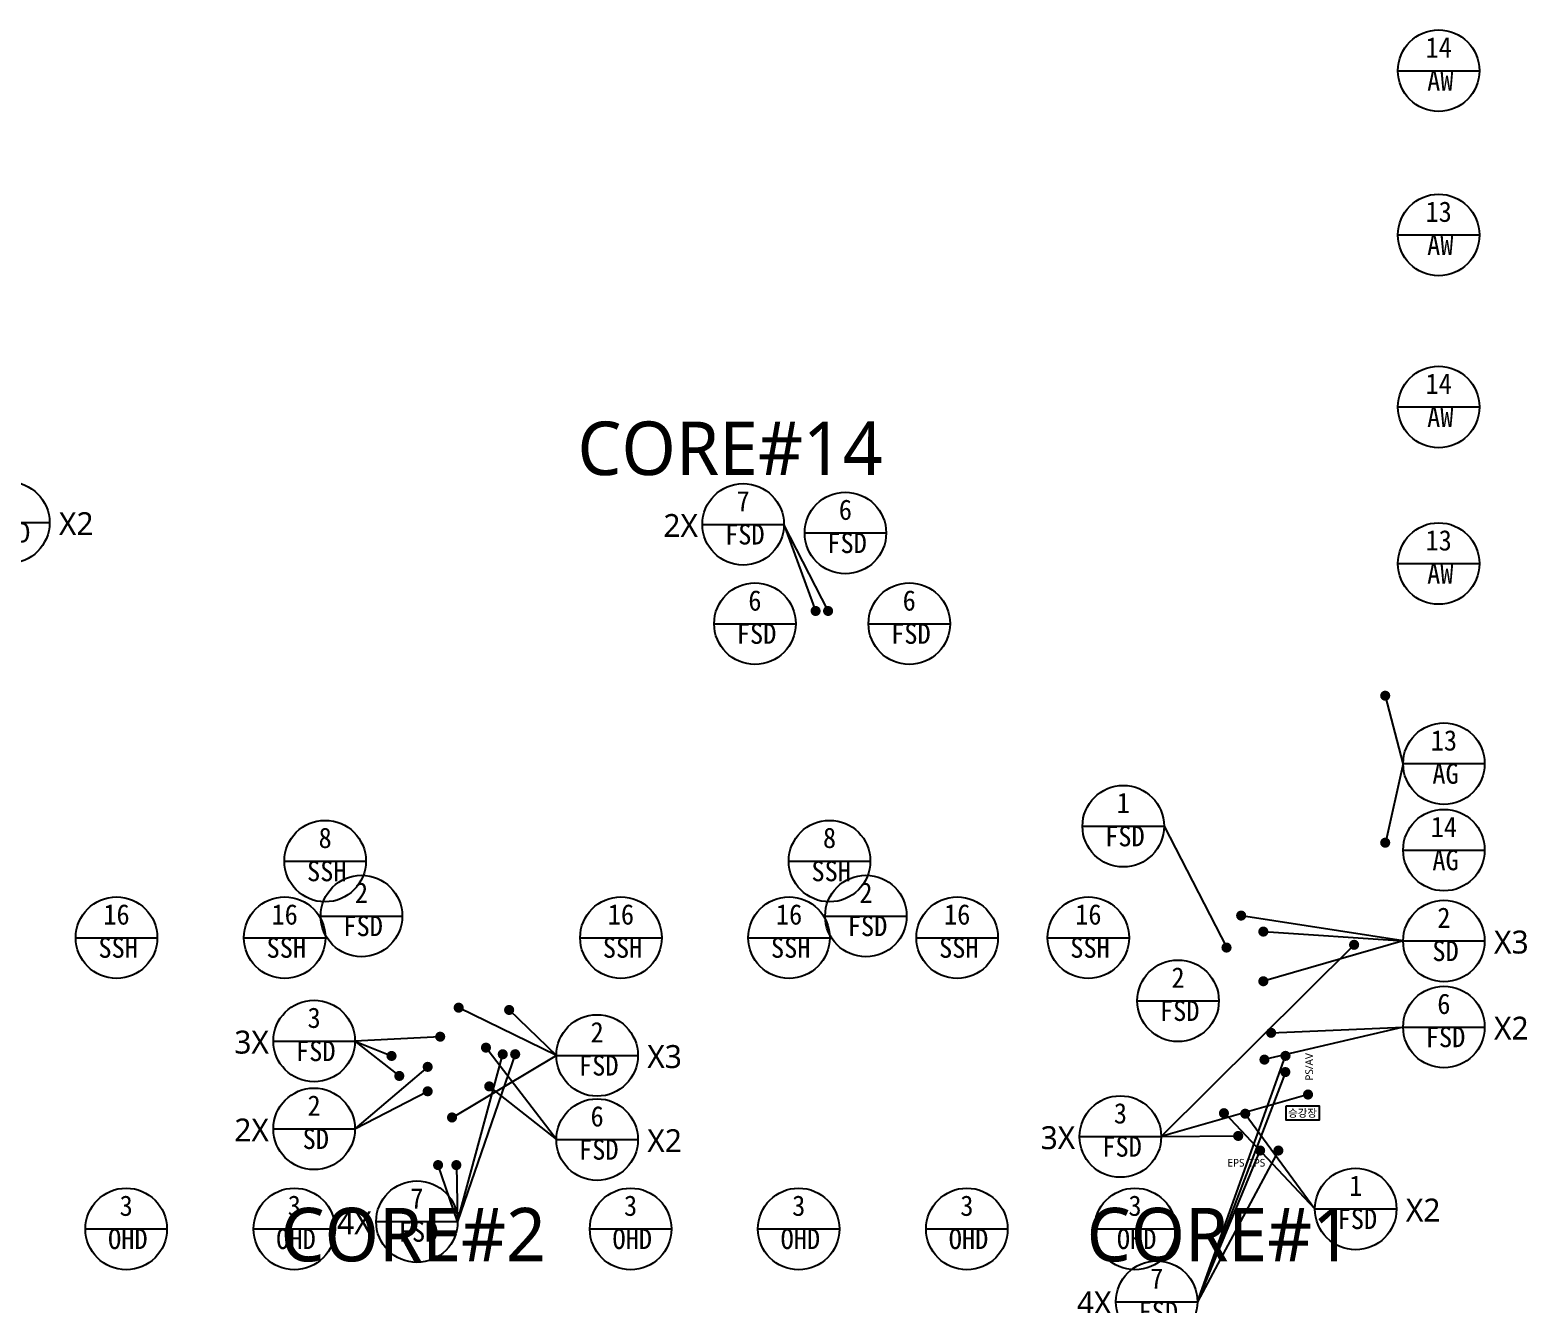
# Model space of a CAD drawing. Header units: millimetres. Extents: x 3479419 to 5579419, y 522746 to 3162891.
# Drawn here: x 4954080 to 5052026, y 2434499 to 2517854 of the extents above; entities that cross this region are included whole.
import ezdxf
from ezdxf.enums import TextEntityAlignment as Align

# ---------------------------------------------------------------- set-up
doc = ezdxf.new("R2010")
doc.units = ezdxf.units.MM
doc.layers.get('Defpoints').update_dxf_attribs({"color": 140})
for name, color, linetype, lineweight in [('A-MKXX-SYMB', 7, 'Continuous', 25), ('A-XXXX-SYMB', 7, 'Continuous', 25), ('A-XXXX-TXT2', 3, 'Continuous', 25)]:
    doc.layers.add(name, color=color, linetype=linetype, lineweight=lineweight)
doc.layers.add('AA-SYMB', color=1, linetype='Continuous')
doc.styles.add('XR-평면도$0$맑은 고딕', font='malgun.ttf')
doc.styles.add('돋움', font='')
doc.styles.add('돋음', font='')
doc.styles.add('맑은 고딕', font='malgun.ttf')
doc.styles.add('맑은고딕', font='malgun.ttf')
doc.styles.get('돋움').set_extended_font_data('DotumChe')
doc.styles.get('돋음').set_extended_font_data('Dotum')

# ---------------------------------------------------------------- blocks, each defined once
blk = doc.blocks.new('WINSYMBOL-flat-1')
at = {"layer": 'AA-SYMB', "color": 3}
blk.add_line((-1440, 0), (1440, 0), dxfattribs=at)
blk.add_circle((0, 0), 1440, dxfattribs=at)
at = {"layer": 'AA-SYMB', "style": '돋음'}
blk.add_attdef('0', text='', height=720, dxfattribs=at).set_placement((0, 246), align=Align.CENTER)
at = {"layer": 'AA-SYMB', "style": '돋음', "width": 0.95}
blk.add_attdef('FSD', text='', height=720, dxfattribs=at).set_placement((59, -927), align=Align.CENTER)
blk = doc.blocks.new('글_승강장')
at = {"layer": 'A-XXXX-TXT2', "color": 0, "ltscale": 100}
blk.add_lwpolyline([(-1100, 450), (-1100, -450), (1100, -450), (1100, 450)], close=True, dxfattribs=at)
at = {"layer": 'A-XXXX-TXT2', "ltscale": 100, "style": 'XR-평면도$0$맑은 고딕'}
blk.add_text('승강장', height=500, dxfattribs=at).set_placement((0, 0), align=Align.MIDDLE_CENTER)
blk = doc.blocks.new('A$C425F3A2A')
at = {"layer": 'Defpoints', "style": '맑은고딕'}
for s, p in [('CORE#14', (270451, 196412)), ('CORE#2', (248418, 144972)), ('CORE#1', (301154, 144972))]:
    blk.add_text(s, height=3500, dxfattribs=at).set_placement(p, align=Align.BOTTOM_RIGHT)
blk = doc.blocks.new('fsd7')
at = {"layer": 'A-MKXX-SYMB'}
h = blk.add_hatch(color=256, dxfattribs=at)
edge = h.paths.add_edge_path()
edge.add_arc((266063, 188571), 333, 0, 360, ccw=False)
h = blk.add_hatch(color=256, dxfattribs=at)
edge = h.paths.add_edge_path()
edge.add_arc((266878, 188571), 333, 0, 360, ccw=False)
h = blk.add_hatch(color=256, dxfattribs=at)
edge = h.paths.add_edge_path()
edge.add_arc((245593, 159571), 333, 0, 360)
h = blk.add_hatch(color=256, dxfattribs=at)
edge = h.paths.add_edge_path()
edge.add_arc((246408, 159571), 333, 0, 360)
h = blk.add_hatch(color=256, dxfattribs=at)
edge = h.paths.add_edge_path()
edge.add_arc((296803, 159466), 333, 0, 360)
h = blk.add_hatch(color=256, dxfattribs=at)
edge = h.paths.add_edge_path()
edge.add_arc((296793, 158406), 333, 0, 360)
h = blk.add_hatch(color=256, dxfattribs=at)
edge = h.paths.add_edge_path()
edge.add_arc((295143, 153271), 333, 0, 360)
h = blk.add_hatch(color=256, dxfattribs=at)
edge = h.paths.add_edge_path()
edge.add_arc((296338, 153271), 333, 0, 360)
h = blk.add_hatch(color=256, dxfattribs=at)
edge = h.paths.add_edge_path()
edge.add_arc((241363, 152321), 333, 0, 360)
h = blk.add_hatch(color=256, dxfattribs=at)
edge = h.paths.add_edge_path()
edge.add_arc((242558, 152321), 333, 0, 360)
at = {"layer": 'A-XXXX-SYMB'}
for points in [[(266878, 188571), (263989, 194236), (266063, 188571)], [(246408, 159571), (242644, 148621), (245593, 159571)], [(296793, 158406), (291045, 143379), (296803, 159466)], [(296338, 153271), (291045, 143379), (295143, 153271)], [(242558, 152321), (242644, 148621), (241363, 152321)]]:
    blk.add_lwpolyline(points, dxfattribs=at)
ref = blk.add_blockref('WINSYMBOL-flat-1', (213278, 194355), dxfattribs=dict(xscale=1.851851851790402, yscale=1.851851851790402, zscale=1.851851851790402))
ref.add_attrib('0', '7', dxfattribs={"layer": 'AA-SYMB', "color": 3, "height": 1333, "style": '돋움'}).set_placement((213278, 194811), align=Align.BOTTOM_CENTER)
ref.add_attrib('FSD', 'FSD', dxfattribs={"layer": 'AA-SYMB', "color": 3, "height": 1333.3, "style": '돋움'}).set_placement((213386, 192639), align=Align.BOTTOM_CENTER)
ref = blk.add_blockref('WINSYMBOL-flat-1', (261322, 194236), dxfattribs=dict(xscale=1.851851851790402, yscale=1.851851851790402, zscale=1.851851851790402))
ref.add_attrib('0', '7', dxfattribs={"layer": 'AA-SYMB', "color": 3, "height": 1333, "style": '돋움'}).set_placement((261322, 194691), align=Align.BOTTOM_CENTER)
ref.add_attrib('FSD', 'FSD', dxfattribs={"layer": 'AA-SYMB', "color": 3, "height": 1333.3, "style": '돋움'}).set_placement((261431, 192519), align=Align.BOTTOM_CENTER)
ref = blk.add_blockref('WINSYMBOL-flat-1', (239977, 148621), dxfattribs=dict(xscale=1.851851851790402, yscale=1.851851851790402, zscale=1.851851851790402))
ref.add_attrib('0', '7', dxfattribs={"layer": 'AA-SYMB', "color": 3, "height": 1333, "style": '돋움'}).set_placement((239977, 149076), align=Align.BOTTOM_CENTER)
ref.add_attrib('FSD', 'FSD', dxfattribs={"layer": 'AA-SYMB', "color": 3, "height": 1333.3, "style": '돋움'}).set_placement((240086, 146904), align=Align.BOTTOM_CENTER)
ref = blk.add_blockref('WINSYMBOL-flat-1', (288378, 143379), dxfattribs=dict(xscale=1.851851851790402, yscale=1.851851851790402, zscale=1.851851851790402))
ref.add_attrib('0', '7', dxfattribs={"layer": 'AA-SYMB', "color": 3, "height": 1333, "style": '돋움'}).set_placement((288378, 143835), align=Align.BOTTOM_CENTER)
ref.add_attrib('FSD', 'FSD', dxfattribs={"layer": 'AA-SYMB', "color": 3, "height": 1333.3, "style": '돋움'}).set_placement((288487, 141662), align=Align.BOTTOM_CENTER)
at = {"layer": 'A-XXXX-TXT2', "style": '맑은고딕'}
for s, p in [('X2', (217689, 193533)), ('2X', (257234, 193413)), ('4X', (235889, 147798)), ('4X', (284290, 142556))]:
    blk.add_text(s, height=1500, dxfattribs=at).set_placement(p, align=Align.CENTER)

msp = doc.modelspace()

# ---------------------------------------------------------------- hatches: boundary and pattern name
at = {"layer": 'A-MKXX-SYMB'}
h = msp.add_hatch(color=256, dxfattribs=at)
edge = h.paths.add_edge_path()
edge.add_arc((5042747.2, 2474298.2), 333.3, 0, 360)
h = msp.add_hatch(color=256, dxfattribs=at)
edge = h.paths.add_edge_path()
edge.add_arc((5042747.2, 2464681.2), 333.3, 0, 360)
h = msp.add_hatch(color=256, dxfattribs=at)
edge = h.paths.add_edge_path()
edge.add_arc((5033321.1, 2459911.9), 333.3, 0, 360)
h = msp.add_hatch(color=256, dxfattribs=at)
edge = h.paths.add_edge_path()
edge.add_arc((5034772.9, 2458865.2), 333.3, 0, 360)
h = msp.add_hatch(color=256, dxfattribs=at)
edge = h.paths.add_edge_path()
edge.add_arc((5032365.3, 2457819.7), 333.3, 0, 360)
h = msp.add_hatch(color=256, dxfattribs=at)
edge = h.paths.add_edge_path()
edge.add_arc((5040711.8, 2458001.2), 333.3, 0, 360)
h = msp.add_hatch(color=256, dxfattribs=at)
edge = h.paths.add_edge_path()
edge.add_arc((5034772.9, 2455617.3), 333.3, 0, 360)
h = msp.add_hatch(color=256, dxfattribs=at)
edge = h.paths.add_edge_path()
edge.add_arc((4982129.3, 2453888.8), 333.3, 0, 360)
h = msp.add_hatch(color=256, dxfattribs=at)
edge = h.paths.add_edge_path()
edge.add_arc((4985431.1, 2453738.8), 333.3, 0, 360)
h = msp.add_hatch(color=256, dxfattribs=at)
edge = h.paths.add_edge_path()
edge.add_arc((5035279.3, 2452243.7), 333.3, 0, 360)
h = msp.add_hatch(color=256, dxfattribs=at)
edge = h.paths.add_edge_path()
edge.add_arc((4980921.8, 2451991.2), 333.3, 0, 360)
h = msp.add_hatch(color=256, dxfattribs=at)
edge = h.paths.add_edge_path()
edge.add_arc((4983914.3, 2451273.8), 333.3, 0, 360)
h = msp.add_hatch(color=256, dxfattribs=at)
edge = h.paths.add_edge_path()
edge.add_arc((4977736.8, 2450731.2), 333.3, 0, 360)
h = msp.add_hatch(color=256, dxfattribs=at)
edge = h.paths.add_edge_path()
edge.add_arc((5034844.3, 2450488.8), 333.3, 0, 360)
h = msp.add_hatch(color=256, dxfattribs=at)
edge = h.paths.add_edge_path()
edge.add_arc((4978244.9, 2449422), 333.3, 0, 360)
h = msp.add_hatch(color=256, dxfattribs=at)
edge = h.paths.add_edge_path()
edge.add_arc((4980100.8, 2450015.2), 333.3, 0, 360)
h = msp.add_hatch(color=256, dxfattribs=at)
edge = h.paths.add_edge_path()
edge.add_arc((4980100.8, 2448417.3), 333.3, 0, 360)
h = msp.add_hatch(color=256, dxfattribs=at)
edge = h.paths.add_edge_path()
edge.add_arc((4984129.3, 2448738.8), 333.3, 0, 360)
h = msp.add_hatch(color=256, dxfattribs=at)
edge = h.paths.add_edge_path()
edge.add_arc((5037696.4, 2448206.8), 333.3, 0, 360)
h = msp.add_hatch(color=256, dxfattribs=at)
edge = h.paths.add_edge_path()
edge.add_arc((4981694.3, 2446706.5), 333.3, 0, 360)
h = msp.add_hatch(color=256, dxfattribs=at)
edge = h.paths.add_edge_path()
edge.add_arc((5032195.3, 2446985), 333.3, 0, 360)
h = msp.add_hatch(color=256, dxfattribs=at)
edge = h.paths.add_edge_path()
edge.add_arc((5033589, 2446952.6), 333.3, 0, 360)
h = msp.add_hatch(color=256, dxfattribs=at)
edge = h.paths.add_edge_path()
edge.add_arc((5033128.1, 2445497), 333.3, 0, 360)

# ---------------------------------------------------------------- linework, layer by layer
at = {"layer": 'A-XXXX-SYMB'}
for p, q in [((5043918.6, 2469854.2), (5042761.8, 2474288.6)), ((5043918.6, 2469854.2), (5042761.8, 2464671.6)), ((5028274, 2465761.8), (5032379.9, 2457810.1)), ((5043918.6, 2458253.7), (5033335.8, 2459902.3)), ((5037696.4, 2448206.8), (5028089.6, 2445457.1)), ((5032262.7, 2446985), (5038151.4, 2440721.2)), ((5033589, 2446952.6), (5038151.4, 2440721.2))]:
    msp.add_line(p, q, dxfattribs=at)
for points in [[(5034772.9, 2458865.2), (5043918.6, 2458253.7), (5034772.9, 2455617.3)], [(5040711.8, 2458001.2), (5028089.6, 2445457.1), (5033128.1, 2445497)], [(4985431.1, 2453738.8), (4988521.8, 2450763.7), (4981711.8, 2446689.4)], [(4988521.8, 2450763.7), (4982129.3, 2453888.8)], [(5035279.3, 2452243.7), (5043918.6, 2452620.9), (5034844.3, 2450488.8)], [(4980921.8, 2451991.2), (4975338.4, 2451707.7), (4978244.9, 2449422)], [(4975338.4, 2451707.7), (4977736.8, 2450731.2)], [(4984129.3, 2448738.8), (4988521.8, 2445259.2), (4983914.3, 2451273.8)], [(4980100.8, 2450015.2), (4975338.4, 2445960.2), (4980100.8, 2448417.3)]]:
    msp.add_lwpolyline(points, dxfattribs=at)

# ---------------------------------------------------------------- block references
for name, p in [('fsd7', (4739418.8, 2291270.6)), ('글_승강장', (5037336.8, 2446991.2))]:
    msp.add_blockref(name, p)
ref = msp.add_blockref('WINSYMBOL-flat-1', (5046242.6, 2515187.5), dxfattribs=dict(xscale=1.851851851790402, yscale=1.851851851790402, zscale=1.851851851790402))
ref.add_attrib('0', '14', dxfattribs={"layer": 'AA-SYMB', "color": 3, "height": 1333.33, "style": '돋움'}).set_placement((5046242.6, 2515643.2), align=Align.BOTTOM_CENTER)
ref.add_attrib('FSD', 'AW', dxfattribs={"layer": 'AA-SYMB', "color": 3, "height": 1333.33, "style": '돋움'}).set_placement((5046351, 2513470.8), align=Align.BOTTOM_CENTER)
ref = msp.add_blockref('WINSYMBOL-flat-1', (5046242.6, 2504443.4), dxfattribs=dict(xscale=1.851851851790402, yscale=1.851851851790402, zscale=1.851851851790402))
ref.add_attrib('0', '13', dxfattribs={"layer": 'AA-SYMB', "color": 3, "height": 1333.33, "style": '돋움'}).set_placement((5046242.6, 2504899), align=Align.BOTTOM_CENTER)
ref.add_attrib('FSD', 'AW', dxfattribs={"layer": 'AA-SYMB', "color": 3, "height": 1333.33, "style": '돋움'}).set_placement((5046351, 2502726.6), align=Align.BOTTOM_CENTER)
ref = msp.add_blockref('WINSYMBOL-flat-1', (5046242.6, 2493187.5), dxfattribs=dict(xscale=1.851851851790402, yscale=1.851851851790402, zscale=1.851851851790402))
ref.add_attrib('0', '14', dxfattribs={"layer": 'AA-SYMB', "color": 3, "height": 1333.33, "style": '돋움'}).set_placement((5046242.6, 2493643.2), align=Align.BOTTOM_CENTER)
ref.add_attrib('FSD', 'AW', dxfattribs={"layer": 'AA-SYMB', "color": 3, "height": 1333.33, "style": '돋움'}).set_placement((5046351, 2491470.8), align=Align.BOTTOM_CENTER)
ref = msp.add_blockref('WINSYMBOL-flat-1', (5007431.6, 2484946.1), dxfattribs=dict(xscale=1.851851851790402, yscale=1.851851851790402, zscale=1.851851851790402))
ref.add_attrib('0', '6', dxfattribs={"layer": 'AA-SYMB', "color": 3, "height": 1333.3, "style": '돋움'}).set_placement((5007431.6, 2485401.7), align=Align.BOTTOM_CENTER)
ref.add_attrib('FSD', 'FSD', dxfattribs={"layer": 'AA-SYMB', "color": 3, "height": 1333.33, "style": '돋움'}).set_placement((5007540.1, 2483229.3), align=Align.BOTTOM_CENTER)
ref = msp.add_blockref('WINSYMBOL-flat-1', (5046242.6, 2482942.9), dxfattribs=dict(xscale=1.851851851790402, yscale=1.851851851790402, zscale=1.851851851790402))
ref.add_attrib('0', '13', dxfattribs={"layer": 'AA-SYMB', "color": 3, "height": 1333.33, "style": '돋움'}).set_placement((5046242.6, 2483398.5), align=Align.BOTTOM_CENTER)
ref.add_attrib('FSD', 'AW', dxfattribs={"layer": 'AA-SYMB', "color": 3, "height": 1333.33, "style": '돋움'}).set_placement((5046351, 2481226.1), align=Align.BOTTOM_CENTER)
ref = msp.add_blockref('WINSYMBOL-flat-1', (5001510.3, 2479009.3), dxfattribs=dict(xscale=1.851851851790402, yscale=1.851851851790402, zscale=1.851851851790402))
ref.add_attrib('0', '6', dxfattribs={"layer": 'AA-SYMB', "color": 3, "height": 1333.3, "style": '돋움'}).set_placement((5001510.3, 2479464.9), align=Align.BOTTOM_CENTER)
ref.add_attrib('FSD', 'FSD', dxfattribs={"layer": 'AA-SYMB', "color": 3, "height": 1333.33, "style": '돋움'}).set_placement((5001618.8, 2477292.5), align=Align.BOTTOM_CENTER)
ref = msp.add_blockref('WINSYMBOL-flat-1', (5011607, 2479009.3), dxfattribs=dict(xscale=1.851851851790402, yscale=1.851851851790402, zscale=1.851851851790402))
ref.add_attrib('0', '6', dxfattribs={"layer": 'AA-SYMB', "color": 3, "height": 1333.3, "style": '돋움'}).set_placement((5011607, 2479464.9), align=Align.BOTTOM_CENTER)
ref.add_attrib('FSD', 'FSD', dxfattribs={"layer": 'AA-SYMB', "color": 3, "height": 1333.33, "style": '돋움'}).set_placement((5011715.4, 2477292.5), align=Align.BOTTOM_CENTER)
ref = msp.add_blockref('WINSYMBOL-flat-1', (5046585.2, 2469854.2), dxfattribs=dict(xscale=1.851851851790402, yscale=1.851851851790402, zscale=1.851851851790402))
ref.add_attrib('0', '13', dxfattribs={"layer": 'AA-SYMB', "color": 3, "height": 1333.33, "style": '돋움'}).set_placement((5046585.2, 2470309.9), align=Align.BOTTOM_CENTER)
ref.add_attrib('FSD', 'AG', dxfattribs={"layer": 'AA-SYMB', "color": 3, "height": 1333.33, "style": '돋움'}).set_placement((5046693.7, 2468137.5), align=Align.BOTTOM_CENTER)
ref = msp.add_blockref('WINSYMBOL-flat-1', (5025607.3, 2465761.8), dxfattribs=dict(xscale=1.851851851790402, yscale=1.851851851790402, zscale=1.851851851790402))
ref.add_attrib('0', '1', dxfattribs={"layer": 'AA-SYMB', "color": 3, "height": 1333.3, "style": '돋움'}).set_placement((5025607.3, 2466217.5), align=Align.BOTTOM_CENTER)
ref.add_attrib('FSD', 'FSD', dxfattribs={"layer": 'AA-SYMB', "color": 3, "height": 1333.33, "style": '돋움'}).set_placement((5025715.8, 2464045.1), align=Align.BOTTOM_CENTER)
ref = msp.add_blockref('WINSYMBOL-flat-1', (5046585.2, 2464197.1), dxfattribs=dict(xscale=1.851851851790402, yscale=1.851851851790402, zscale=1.851851851790402))
ref.add_attrib('0', '14', dxfattribs={"layer": 'AA-SYMB', "color": 3, "height": 1333.33, "style": '돋움'}).set_placement((5046585.2, 2464652.7), align=Align.BOTTOM_CENTER)
ref.add_attrib('FSD', 'AG', dxfattribs={"layer": 'AA-SYMB', "color": 3, "height": 1333.33, "style": '돋움'}).set_placement((5046693.7, 2462480.3), align=Align.BOTTOM_CENTER)
ref = msp.add_blockref('WINSYMBOL-flat-1', (4973392.5, 2463477.7), dxfattribs=dict(xscale=1.851851851790402, yscale=1.851851851790402, zscale=1.851851851790402))
ref.add_attrib('0', '8', dxfattribs={"layer": 'AA-SYMB', "color": 3, "height": 1333.3, "style": '돋움'}).set_placement((4973392.5, 2463933.3), align=Align.BOTTOM_CENTER)
ref.add_attrib('FSD', 'SSH', dxfattribs={"layer": 'AA-SYMB', "color": 3, "height": 1333.33, "style": '돋움'}).set_placement((4973500.9, 2461760.9), align=Align.BOTTOM_CENTER)
ref = msp.add_blockref('WINSYMBOL-flat-1', (5006392.5, 2463477.7), dxfattribs=dict(xscale=1.851851851790402, yscale=1.851851851790402, zscale=1.851851851790402))
ref.add_attrib('0', '8', dxfattribs={"layer": 'AA-SYMB', "color": 3, "height": 1333.3, "style": '돋움'}).set_placement((5006392.5, 2463933.3), align=Align.BOTTOM_CENTER)
ref.add_attrib('FSD', 'SSH', dxfattribs={"layer": 'AA-SYMB', "color": 3, "height": 1333.33, "style": '돋움'}).set_placement((5006500.9, 2461760.9), align=Align.BOTTOM_CENTER)
ref = msp.add_blockref('WINSYMBOL-flat-1', (4975769.9, 2459885.9), dxfattribs=dict(xscale=1.851851851790402, yscale=1.851851851790402, zscale=1.851851851790402))
ref.add_attrib('0', '2', dxfattribs={"layer": 'AA-SYMB', "color": 3, "height": 1333.3, "style": '돋움'}).set_placement((4975769.9, 2460341.5), align=Align.BOTTOM_CENTER)
ref.add_attrib('FSD', 'FSD', dxfattribs={"layer": 'AA-SYMB', "color": 3, "height": 1333.33, "style": '돋움'}).set_placement((4975878.3, 2458169.1), align=Align.BOTTOM_CENTER)
ref = msp.add_blockref('WINSYMBOL-flat-1', (5008769.9, 2459885.9), dxfattribs=dict(xscale=1.851851851790402, yscale=1.851851851790402, zscale=1.851851851790402))
ref.add_attrib('0', '2', dxfattribs={"layer": 'AA-SYMB', "color": 3, "height": 1333.3, "style": '돋움'}).set_placement((5008769.9, 2460341.5), align=Align.BOTTOM_CENTER)
ref.add_attrib('FSD', 'FSD', dxfattribs={"layer": 'AA-SYMB', "color": 3, "height": 1333.33, "style": '돋움'}).set_placement((5008878.3, 2458169.1), align=Align.BOTTOM_CENTER)
ref = msp.add_blockref('WINSYMBOL-flat-1', (4959743.4, 2458468.7), dxfattribs=dict(xscale=1.851851851790402, yscale=1.851851851790402, zscale=1.851851851790402))
ref.add_attrib('0', '16', dxfattribs={"layer": 'AA-SYMB', "color": 3, "height": 1333.33, "style": '돋움'}).set_placement((4959743.4, 2458924.3), align=Align.BOTTOM_CENTER)
ref.add_attrib('FSD', 'SSH', dxfattribs={"layer": 'AA-SYMB', "color": 3, "height": 1333.33, "style": '돋움'}).set_placement((4959851.8, 2456751.9), align=Align.BOTTOM_CENTER)
ref = msp.add_blockref('WINSYMBOL-flat-1', (4970743.4, 2458468.7), dxfattribs=dict(xscale=1.851851851790402, yscale=1.851851851790402, zscale=1.851851851790402))
ref.add_attrib('0', '16', dxfattribs={"layer": 'AA-SYMB', "color": 3, "height": 1333.33, "style": '돋움'}).set_placement((4970743.4, 2458924.3), align=Align.BOTTOM_CENTER)
ref.add_attrib('FSD', 'SSH', dxfattribs={"layer": 'AA-SYMB', "color": 3, "height": 1333.33, "style": '돋움'}).set_placement((4970851.8, 2456751.9), align=Align.BOTTOM_CENTER)
ref = msp.add_blockref('WINSYMBOL-flat-1', (4992743.4, 2458468.7), dxfattribs=dict(xscale=1.851851851790402, yscale=1.851851851790402, zscale=1.851851851790402))
ref.add_attrib('0', '16', dxfattribs={"layer": 'AA-SYMB', "color": 3, "height": 1333.33, "style": '돋움'}).set_placement((4992743.4, 2458924.3), align=Align.BOTTOM_CENTER)
ref.add_attrib('FSD', 'SSH', dxfattribs={"layer": 'AA-SYMB', "color": 3, "height": 1333.33, "style": '돋움'}).set_placement((4992851.8, 2456751.9), align=Align.BOTTOM_CENTER)
ref = msp.add_blockref('WINSYMBOL-flat-1', (5003743.4, 2458468.7), dxfattribs=dict(xscale=1.851851851790402, yscale=1.851851851790402, zscale=1.851851851790402))
ref.add_attrib('0', '16', dxfattribs={"layer": 'AA-SYMB', "color": 3, "height": 1333.33, "style": '돋움'}).set_placement((5003743.4, 2458924.3), align=Align.BOTTOM_CENTER)
ref.add_attrib('FSD', 'SSH', dxfattribs={"layer": 'AA-SYMB', "color": 3, "height": 1333.33, "style": '돋움'}).set_placement((5003851.8, 2456751.9), align=Align.BOTTOM_CENTER)
ref = msp.add_blockref('WINSYMBOL-flat-1', (5014743.4, 2458468.7), dxfattribs=dict(xscale=1.851851851790402, yscale=1.851851851790402, zscale=1.851851851790402))
ref.add_attrib('0', '16', dxfattribs={"layer": 'AA-SYMB', "color": 3, "height": 1333.33, "style": '돋움'}).set_placement((5014743.4, 2458924.3), align=Align.BOTTOM_CENTER)
ref.add_attrib('FSD', 'SSH', dxfattribs={"layer": 'AA-SYMB', "color": 3, "height": 1333.33, "style": '돋움'}).set_placement((5014851.8, 2456751.9), align=Align.BOTTOM_CENTER)
ref = msp.add_blockref('WINSYMBOL-flat-1', (5023325, 2458468.7), dxfattribs=dict(xscale=1.851851851790402, yscale=1.851851851790402, zscale=1.851851851790402))
ref.add_attrib('0', '16', dxfattribs={"layer": 'AA-SYMB', "color": 3, "height": 1333.33, "style": '돋움'}).set_placement((5023325, 2458924.3), align=Align.BOTTOM_CENTER)
ref.add_attrib('FSD', 'SSH', dxfattribs={"layer": 'AA-SYMB', "color": 3, "height": 1333.33, "style": '돋움'}).set_placement((5023433.5, 2456751.9), align=Align.BOTTOM_CENTER)
ref = msp.add_blockref('WINSYMBOL-flat-1', (5046585.2, 2458253.7), dxfattribs=dict(xscale=1.851851851790402, yscale=1.851851851790402, zscale=1.851851851790402))
ref.add_attrib('0', '2', dxfattribs={"layer": 'AA-SYMB', "color": 3, "height": 1333.3, "style": '돋움'}).set_placement((5046585.2, 2458709.3), align=Align.BOTTOM_CENTER)
ref.add_attrib('FSD', 'SD', dxfattribs={"layer": 'AA-SYMB', "color": 3, "height": 1333.33, "style": '돋움'}).set_placement((5046693.7, 2456536.9), align=Align.BOTTOM_CENTER)
ref = msp.add_blockref('WINSYMBOL-flat-1', (5029195.1, 2454337.9), dxfattribs=dict(xscale=1.851851851790402, yscale=1.851851851790402, zscale=1.851851851790402))
ref.add_attrib('0', '2', dxfattribs={"layer": 'AA-SYMB', "color": 3, "height": 1333.3, "style": '돋움'}).set_placement((5029195.1, 2454793.5), align=Align.BOTTOM_CENTER)
ref.add_attrib('FSD', 'FSD', dxfattribs={"layer": 'AA-SYMB', "color": 3, "height": 1333.33, "style": '돋움'}).set_placement((5029303.6, 2452621.1), align=Align.BOTTOM_CENTER)
ref = msp.add_blockref('WINSYMBOL-flat-1', (5046585.2, 2452620.9), dxfattribs=dict(xscale=1.851851851790402, yscale=1.851851851790402, zscale=1.851851851790402))
ref.add_attrib('0', '6', dxfattribs={"layer": 'AA-SYMB', "color": 3, "height": 1333.3, "style": '돋움'}).set_placement((5046585.2, 2453076.5), align=Align.BOTTOM_CENTER)
ref.add_attrib('FSD', 'FSD', dxfattribs={"layer": 'AA-SYMB', "color": 3, "height": 1333.33, "style": '돋움'}).set_placement((5046693.7, 2450904.1), align=Align.BOTTOM_CENTER)
ref = msp.add_blockref('WINSYMBOL-flat-1', (4972671.7, 2451707.7), dxfattribs=dict(xscale=1.851851851790402, yscale=1.851851851790402, zscale=1.851851851790402))
ref.add_attrib('0', '3', dxfattribs={"layer": 'AA-SYMB', "color": 3, "height": 1333.3, "style": '돋움'}).set_placement((4972671.7, 2452163.4), align=Align.BOTTOM_CENTER)
ref.add_attrib('FSD', 'FSD', dxfattribs={"layer": 'AA-SYMB', "color": 3, "height": 1333.33, "style": '돋움'}).set_placement((4972780.2, 2449991), align=Align.BOTTOM_CENTER)
ref = msp.add_blockref('WINSYMBOL-flat-1', (4991188.5, 2450763.7), dxfattribs=dict(xscale=1.851851851790402, yscale=1.851851851790402, zscale=1.851851851790402))
ref.add_attrib('0', '2', dxfattribs={"layer": 'AA-SYMB', "color": 3, "height": 1333.3, "style": '돋움'}).set_placement((4991188.5, 2451219.3), align=Align.BOTTOM_CENTER)
ref.add_attrib('FSD', 'FSD', dxfattribs={"layer": 'AA-SYMB', "color": 3, "height": 1333.33, "style": '돋움'}).set_placement((4991296.9, 2449046.9), align=Align.BOTTOM_CENTER)
ref = msp.add_blockref('WINSYMBOL-flat-1', (4972671.7, 2445960.2), dxfattribs=dict(xscale=1.851851851790402, yscale=1.851851851790402, zscale=1.851851851790402))
ref.add_attrib('0', '2', dxfattribs={"layer": 'AA-SYMB', "color": 3, "height": 1333.3, "style": '돋움'}).set_placement((4972671.7, 2446415.8), align=Align.BOTTOM_CENTER)
ref.add_attrib('FSD', 'SD', dxfattribs={"layer": 'AA-SYMB', "color": 3, "height": 1333.33, "style": '돋움'}).set_placement((4972780.2, 2444243.4), align=Align.BOTTOM_CENTER)
ref = msp.add_blockref('WINSYMBOL-flat-1', (4991188.5, 2445259.2), dxfattribs=dict(xscale=1.851851851790402, yscale=1.851851851790402, zscale=1.851851851790402))
ref.add_attrib('0', '6', dxfattribs={"layer": 'AA-SYMB', "color": 3, "height": 1333.3, "style": '돋움'}).set_placement((4991188.5, 2445714.8), align=Align.BOTTOM_CENTER)
ref.add_attrib('FSD', 'FSD', dxfattribs={"layer": 'AA-SYMB', "color": 3, "height": 1333.33, "style": '돋움'}).set_placement((4991296.9, 2443542.4), align=Align.BOTTOM_CENTER)
ref = msp.add_blockref('WINSYMBOL-flat-1', (5025422.9, 2445457.1), dxfattribs=dict(xscale=1.851851851790402, yscale=1.851851851790402, zscale=1.851851851790402))
ref.add_attrib('0', '3', dxfattribs={"layer": 'AA-SYMB', "color": 3, "height": 1333.3, "style": '돋움'}).set_placement((5025422.9, 2445912.7), align=Align.BOTTOM_CENTER)
ref.add_attrib('FSD', 'FSD', dxfattribs={"layer": 'AA-SYMB', "color": 3, "height": 1333.33, "style": '돋움'}).set_placement((5025531.3, 2443740.3), align=Align.BOTTOM_CENTER)
ref = msp.add_blockref('WINSYMBOL-flat-1', (5040818.1, 2440721.2), dxfattribs=dict(xscale=1.851851851790402, yscale=1.851851851790402, zscale=1.851851851790402))
ref.add_attrib('0', '1', dxfattribs={"layer": 'AA-SYMB', "color": 3, "height": 1333.3, "style": '돋움'}).set_placement((5040818.1, 2441176.8), align=Align.BOTTOM_CENTER)
ref.add_attrib('FSD', 'FSD', dxfattribs={"layer": 'AA-SYMB', "color": 3, "height": 1333.33, "style": '돋움'}).set_placement((5040926.5, 2439004.4), align=Align.BOTTOM_CENTER)
ref = msp.add_blockref('WINSYMBOL-flat-1', (4960376, 2439413.8), dxfattribs=dict(xscale=1.851851851790402, yscale=1.851851851790402, zscale=1.851851851790402))
ref.add_attrib('0', '3', dxfattribs={"layer": 'AA-SYMB', "color": 3, "height": 1333.3, "style": '돋움'}).set_placement((4960376, 2439869.4), align=Align.BOTTOM_CENTER)
ref.add_attrib('FSD', 'OHD', dxfattribs={"layer": 'AA-SYMB', "color": 3, "height": 1333.33, "style": '돋움'}).set_placement((4960484.4, 2437697), align=Align.BOTTOM_CENTER)
ref = msp.add_blockref('WINSYMBOL-flat-1', (4971376, 2439413.8), dxfattribs=dict(xscale=1.851851851790402, yscale=1.851851851790402, zscale=1.851851851790402))
ref.add_attrib('0', '3', dxfattribs={"layer": 'AA-SYMB', "color": 3, "height": 1333.3, "style": '돋움'}).set_placement((4971376, 2439869.4), align=Align.BOTTOM_CENTER)
ref.add_attrib('FSD', 'OHD', dxfattribs={"layer": 'AA-SYMB', "color": 3, "height": 1333.33, "style": '돋움'}).set_placement((4971484.4, 2437697), align=Align.BOTTOM_CENTER)
ref = msp.add_blockref('WINSYMBOL-flat-1', (4993376, 2439413.8), dxfattribs=dict(xscale=1.851851851790402, yscale=1.851851851790402, zscale=1.851851851790402))
ref.add_attrib('0', '3', dxfattribs={"layer": 'AA-SYMB', "color": 3, "height": 1333.3, "style": '돋움'}).set_placement((4993376, 2439869.4), align=Align.BOTTOM_CENTER)
ref.add_attrib('FSD', 'OHD', dxfattribs={"layer": 'AA-SYMB', "color": 3, "height": 1333.33, "style": '돋움'}).set_placement((4993484.4, 2437697), align=Align.BOTTOM_CENTER)
ref = msp.add_blockref('WINSYMBOL-flat-1', (5004376, 2439413.8), dxfattribs=dict(xscale=1.851851851790402, yscale=1.851851851790402, zscale=1.851851851790402))
ref.add_attrib('0', '3', dxfattribs={"layer": 'AA-SYMB', "color": 3, "height": 1333.3, "style": '돋움'}).set_placement((5004376, 2439869.4), align=Align.BOTTOM_CENTER)
ref.add_attrib('FSD', 'OHD', dxfattribs={"layer": 'AA-SYMB', "color": 3, "height": 1333.33, "style": '돋움'}).set_placement((5004484.4, 2437697), align=Align.BOTTOM_CENTER)
ref = msp.add_blockref('WINSYMBOL-flat-1', (5015376, 2439413.8), dxfattribs=dict(xscale=1.851851851790402, yscale=1.851851851790402, zscale=1.851851851790402))
ref.add_attrib('0', '3', dxfattribs={"layer": 'AA-SYMB', "color": 3, "height": 1333.3, "style": '돋움'}).set_placement((5015376, 2439869.4), align=Align.BOTTOM_CENTER)
ref.add_attrib('FSD', 'OHD', dxfattribs={"layer": 'AA-SYMB', "color": 3, "height": 1333.33, "style": '돋움'}).set_placement((5015484.4, 2437697), align=Align.BOTTOM_CENTER)
ref = msp.add_blockref('WINSYMBOL-flat-1', (5026376, 2439413.8), dxfattribs=dict(xscale=1.851851851790402, yscale=1.851851851790402, zscale=1.851851851790402))
ref.add_attrib('0', '3', dxfattribs={"layer": 'AA-SYMB', "color": 3, "height": 1333.3, "style": '돋움'}).set_placement((5026376, 2439869.4), align=Align.BOTTOM_CENTER)
ref.add_attrib('FSD', 'OHD', dxfattribs={"layer": 'AA-SYMB', "color": 3, "height": 1333.33, "style": '돋움'}).set_placement((5026484.4, 2437697), align=Align.BOTTOM_CENTER)
msp.add_blockref('A$C425F3A2A', (4739418.8, 2291270.6), dxfattribs=at)

# ---------------------------------------------------------------- texts
at = {"layer": 'A-XXXX-TXT2', "style": '맑은고딕'}
for s, p in [('X3', (5050996.4, 2457431)), ('X2', (5050996.4, 2451798.1)), ('3X', (4968583.2, 2450885)), ('X3', (4995599.6, 2449940.9)), ('2X', (4968583.2, 2445137.4)), ('X2', (4995599.6, 2444436.4)), ('3X', (5021334.4, 2444634.3)), ('X2', (5045229.3, 2439898.5))]:
    msp.add_text(s, height=1500, dxfattribs=at).set_placement(p, align=Align.CENTER)
at = {"layer": 'A-XXXX-TXT2', "ltscale": 100, "style": '맑은 고딕'}
msp.add_text('PS/AV', height=500, rotation=90, dxfattribs=at).set_placement((5037770.2, 2450016.2), align=Align.MIDDLE_CENTER)
msp.add_text('EPS/TPS', height=500, dxfattribs=at).set_placement((5033661.8, 2443743.3), align=Align.MIDDLE_CENTER)

doc.saveas('drawing.dxf')
